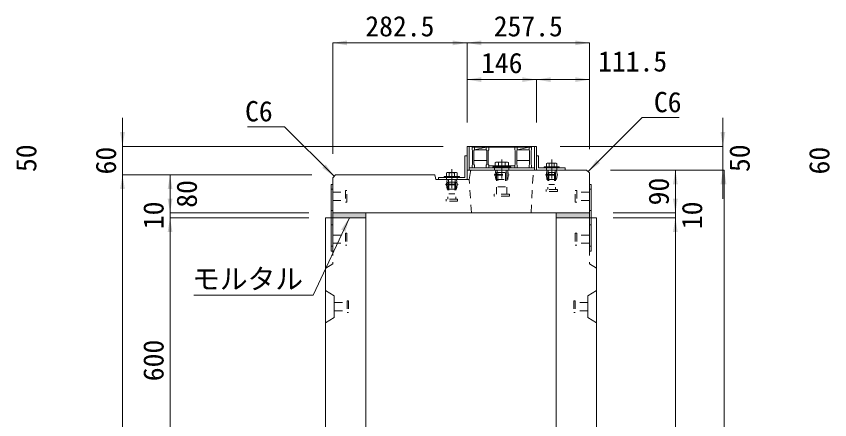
# Model space of a CAD drawing. Units: millimetres at full size. Extents: x -1934 to 78146, y -143454 to -112471.
# Drawn here: x 49717 to 51427, y -137620 to -136772 of the extents above; entities that cross this region are included whole.
import ezdxf
from ezdxf.enums import TextEntityAlignment as Align

# ---------------------------------------------------------------- set-up
doc = ezdxf.new("R2010")
doc.units = ezdxf.units.MM
doc.header["$LTSCALE"] = 23
for name, pattern in [('CHAIN', [18.5, 12, -1.5, 3.5, -1.5]), ('USER2', [1.35, 0.75, -0.6]), ('USER3', [1.35, 0.75, -0.6])]:
    doc.linetypes.add(name, pattern=pattern)
for name, color, linetype, lineweight in [('インサート', 92, 'USER2', 9), ('グレーチング', 7, 'Continuous', 9), ('ジョイント', 7, 'Continuous', 5), ('モルタル', 7, 'Continuous', 13), ('作業エリア', 11, 'Continuous', 13), ('受枠', 3, 'Continuous', 13), ('寸法線', 7, 'Continuous', 13), ('引出線', 4, 'Continuous', 13), ('本体', 2, 'Continuous', 13), ('ｲﾝｻｰﾄ', 3, 'USER3', 5)]:
    doc.layers.add(name, color=color, linetype=linetype, lineweight=lineweight)
doc.layers.add('ハッチング_モルタル', color=30, linetype='Continuous')
doc.styles.add('ＭＳ ゴシック', font='')
doc.styles.get('ＭＳ ゴシック').set_extended_font_data('MS Gothic')

# ---------------------------------------------------------------- blocks, each defined once
blk = doc.blocks.new('filled_arrow')
at = {"color": 0, "linetype": 'Continuous', "lineweight": -2}
blk.add_solid([(7.5, 1.25), (0, 0), (7.5, -1.25)], dxfattribs=at)

msp = doc.modelspace()

# ---------------------------------------------------------------- hatches: boundary and pattern name
at = {"layer": 'ハッチング_モルタル'}
for points in [[(50452.11, -137195.21), (50452.11, -137185.21), (50382.11, -137185.21), (50382.11, -137195.21)], [(50922.11, -137195.21), (50922.11, -137185.21), (50852.11, -137185.21), (50852.11, -137195.21)]]:
    msp.add_hatch(color=256, dxfattribs=at).paths.add_polyline_path(points)

# ---------------------------------------------------------------- linework, layer by layer
at = {"layer": 'インサート', "linetype": 'Continuous'}
for p, q in [((50756.61, -137088.41), (50718.61, -137088.41)), ((50718.61, -137088.41), (50718.61, -137090.71)), ((50756.61, -137090.71), (50718.61, -137090.71)), ((50756.61, -137088.41), (50756.61, -137090.71)), ((50826.61, -137088.41), (50858.61, -137088.41)), ((50826.61, -137088.41), (50826.61, -137090.71)), ((50826.61, -137090.71), (50858.61, -137090.71)), ((50858.61, -137088.41), (50858.61, -137090.71)), ((50616.61, -137108.41), (50648.61, -137108.41)), ((50616.61, -137108.41), (50616.61, -137110.71)), ((50648.61, -137108.41), (50648.61, -137110.71)), ((50616.61, -137110.71), (50648.61, -137110.71))]:
    msp.add_line(p, q, dxfattribs=at)
at = {"layer": 'インサート', "linetype": 'Continuous', "lineweight": 13}
for p, q in [((50725.62, -137078.41), (50723.76, -137079.25)), ((50723.76, -137079.25), (50723.76, -137088.41)), ((50751.46, -137088.41), (50723.76, -137088.41)), ((50749.61, -137078.41), (50725.62, -137078.41)), ((50749.61, -137078.41), (50751.46, -137079.25)), ((50751.46, -137079.25), (50751.46, -137088.41)), ((50833.13, -137080.41), (50831.66, -137081.25)), ((50831.66, -137081.25), (50831.66, -137088.41)), ((50831.66, -137088.41), (50853.56, -137088.41)), ((50833.13, -137080.41), (50852.1, -137080.41)), ((50852.1, -137080.41), (50853.56, -137081.25)), ((50853.56, -137081.25), (50853.56, -137088.41)), ((50623.13, -137100.41), (50621.66, -137101.25)), ((50621.66, -137101.25), (50621.66, -137108.41)), ((50621.66, -137108.41), (50643.56, -137108.41)), ((50623.13, -137100.41), (50642.1, -137100.41)), ((50642.1, -137100.41), (50643.56, -137101.25)), ((50643.56, -137101.25), (50643.56, -137108.41))]:
    msp.add_line(p, q, dxfattribs=at)
at = {"layer": 'インサート'}
for p, q in [((50728.61, -137088.41), (50728.61, -137090.71)), ((50746.61, -137088.41), (50746.61, -137090.71)), ((50835.61, -137088.41), (50835.61, -137090.71)), ((50849.61, -137088.41), (50849.61, -137090.71)), ((50625.61, -137108.41), (50625.61, -137110.71)), ((50639.61, -137108.41), (50639.61, -137110.71)), ((50722.61, -137104.46), (50752.61, -137104.46)), ((50722.61, -137104.46), (50722.61, -137105.96)), ((50722.61, -137105.96), (50752.61, -137105.96)), ((50723.86, -137104.46), (50725.11, -137095.21)), ((50723.86, -137105.96), (50725.11, -137115.21)), ((50725.11, -137095.21), (50750.11, -137095.21)), ((50726.71, -137100.21), (50748.51, -137100.21)), ((50726.71, -137100.21), (50726.71, -137145.71)), ((50728.16, -137095.21), (50728.16, -137100.21)), ((50729.61, -137100.21), (50729.61, -137130.21)), ((50745.61, -137100.21), (50745.61, -137130.21)), ((50747.06, -137095.21), (50747.06, -137100.21)), ((50748.51, -137100.21), (50748.51, -137145.71)), ((50751.36, -137104.46), (50750.11, -137095.21)), ((50751.36, -137105.96), (50750.11, -137115.21)), ((50752.61, -137104.46), (50752.61, -137105.96)), ((50830.11, -137104.46), (50855.11, -137104.46)), ((50830.11, -137104.46), (50830.11, -137105.96)), ((50830.11, -137105.96), (50855.11, -137105.96)), ((50831.36, -137104.46), (50832.61, -137095.21)), ((50831.36, -137105.96), (50832.61, -137115.21)), ((50832.61, -137095.21), (50852.61, -137095.21)), ((50834.36, -137100.21), (50850.86, -137100.21)), ((50834.36, -137100.21), (50834.36, -137136.21)), ((50835.49, -137095.21), (50835.49, -137100.21)), ((50836.61, -137100.21), (50836.61, -137125.21)), ((50848.61, -137100.21), (50848.61, -137125.21)), ((50849.74, -137095.21), (50849.74, -137100.21)), ((50850.86, -137100.21), (50850.86, -137136.21)), ((50853.86, -137104.46), (50852.61, -137095.21)), ((50853.86, -137105.96), (50852.61, -137115.21)), ((50855.11, -137104.46), (50855.11, -137105.96)), ((50620.11, -137124.46), (50645.11, -137124.46)), ((50620.11, -137124.46), (50620.11, -137125.96)), ((50621.36, -137124.46), (50622.61, -137115.21)), ((50622.61, -137115.21), (50642.61, -137115.21)), ((50624.36, -137120.21), (50640.86, -137120.21)), ((50624.36, -137120.21), (50624.36, -137156.21)), ((50625.49, -137115.21), (50625.49, -137120.21)), ((50626.61, -137120.21), (50626.61, -137145.21)), ((50638.61, -137120.21), (50638.61, -137145.21)), ((50639.74, -137115.21), (50639.74, -137120.21)), ((50640.86, -137120.21), (50640.86, -137156.21)), ((50643.86, -137124.46), (50642.61, -137115.21)), ((50645.11, -137124.46), (50645.11, -137125.96)), ((50725.11, -137115.21), (50750.11, -137115.21)), ((50832.61, -137115.21), (50852.61, -137115.21)), ((50836.61, -137125.21), (50848.61, -137125.21)), ((50382.11, -137141.71), (50409.11, -137141.71)), ((50382.11, -137141.71), (50382.11, -137158.71)), ((50412.11, -137137.71), (50409.11, -137137.71)), ((50409.11, -137137.71), (50409.11, -137162.71)), ((50412.11, -137162.71), (50412.11, -137137.71)), ((50620.11, -137125.96), (50645.11, -137125.96)), ((50621.36, -137125.96), (50622.61, -137135.21)), ((50622.61, -137135.21), (50642.61, -137135.21)), ((50643.86, -137125.96), (50642.61, -137135.21)), ((50729.61, -137130.21), (50745.61, -137130.21)), ((50830.61, -137140.21), (50830.61, -137136.21)), ((50854.61, -137136.21), (50830.61, -137136.21)), ((50854.61, -137140.21), (50830.61, -137140.21)), ((50854.61, -137136.21), (50854.61, -137140.21)), ((50892.11, -137137.71), (50895.11, -137137.71)), ((50892.11, -137162.71), (50892.11, -137137.71)), ((50895.11, -137137.71), (50895.11, -137162.71)), ((50922.11, -137141.71), (50895.11, -137141.71)), ((50922.11, -137141.71), (50922.11, -137158.71)), ((50382.11, -137158.71), (50409.11, -137158.71)), ((50620.61, -137160.21), (50620.61, -137156.21)), ((50644.61, -137156.21), (50620.61, -137156.21)), ((50626.61, -137145.21), (50638.61, -137145.21)), ((50644.61, -137156.21), (50644.61, -137160.21)), ((50721.61, -137150.21), (50721.61, -137145.71)), ((50753.61, -137145.71), (50721.61, -137145.71)), ((50753.61, -137150.21), (50721.61, -137150.21)), ((50753.61, -137145.71), (50753.61, -137150.21)), ((50922.11, -137158.71), (50895.11, -137158.71)), ((50409.11, -137162.71), (50412.11, -137162.71)), ((50644.61, -137160.21), (50620.61, -137160.21)), ((50895.11, -137162.71), (50892.11, -137162.71))]:
    msp.add_line(p, q, dxfattribs=at)
at = {"layer": 'インサート', "linetype": 'Continuous', "lineweight": 5}
for p, q in [((50730.69, -137079.25), (50730.69, -137088.41)), ((50744.54, -137079.25), (50744.54, -137088.41)), ((50837.14, -137081.25), (50837.14, -137088.41)), ((50848.09, -137081.25), (50848.09, -137088.41)), ((50627.14, -137101.25), (50627.14, -137108.41)), ((50638.09, -137101.25), (50638.09, -137108.41))]:
    msp.add_line(p, q, dxfattribs=at)
for centre, radius, start, end in [((50727.23, -137085.91), 7.5, 62.50883, 117.49117), ((50737.61, -137107.14), 28.73, 76.05376, 103.94624), ((50748, -137085.91), 7.5, 62.50883, 117.49117), ((50834.4, -137085.25), 4.85, 55.61575, 124.38425), ((50842.61, -137098.53), 18.12, 72.41205, 107.58795), ((50850.83, -137085.25), 4.85, 55.61575, 124.38425), ((50624.4, -137105.25), 4.85, 55.61575, 124.38425), ((50632.61, -137118.53), 18.12, 72.41205, 107.58795), ((50640.83, -137105.25), 4.85, 55.61575, 124.38425)]:
    msp.add_arc(centre, radius, start, end, dxfattribs=at)
at = {"layer": 'グレーチング'}
for p, q in [((50675.11, -137046.71), (50675.11, -137052.71)), ((50675.11, -137046.71), (50800.11, -137046.71)), ((50675.11, -137052.71), (50676.11, -137053.71)), ((50676.11, -137053.71), (50676.11, -137083.71)), ((50680.11, -137052.71), (50679.11, -137053.71)), ((50679.11, -137053.71), (50679.11, -137083.71)), ((50680.11, -137046.71), (50680.11, -137052.71)), ((50680.11, -137052.71), (50705.11, -137046.71)), ((50680.11, -137052.71), (50705.11, -137052.71)), ((50705.11, -137046.71), (50705.11, -137052.71)), ((50705.11, -137052.71), (50706.11, -137053.71)), ((50706.11, -137053.71), (50706.11, -137083.71)), ((50710.11, -137052.71), (50709.11, -137053.71)), ((50709.11, -137053.71), (50709.11, -137083.71)), ((50710.11, -137046.71), (50710.11, -137052.71)), ((50765.11, -137046.71), (50765.11, -137052.71)), ((50765.11, -137052.71), (50766.11, -137053.71)), ((50766.11, -137053.71), (50766.11, -137083.71)), ((50770.11, -137052.71), (50769.11, -137053.71)), ((50769.11, -137053.71), (50769.11, -137083.71)), ((50770.11, -137052.71), (50795.11, -137046.71)), ((50770.11, -137046.71), (50770.11, -137052.71)), ((50770.11, -137052.71), (50795.11, -137052.71)), ((50795.11, -137046.71), (50795.11, -137052.71)), ((50795.11, -137052.71), (50796.11, -137053.71)), ((50796.11, -137053.71), (50796.11, -137083.71)), ((50800.11, -137052.71), (50799.11, -137053.71)), ((50799.11, -137053.71), (50799.11, -137083.71)), ((50800.11, -137046.71), (50800.11, -137052.71)), ((50675.11, -137084.71), (50676.11, -137083.71)), ((50675.11, -137090.71), (50675.11, -137084.71)), ((50675.11, -137090.71), (50680.11, -137090.71)), ((50706.11, -137074.71), (50679.11, -137074.71)), ((50680.11, -137084.71), (50679.11, -137083.71)), ((50680.11, -137090.71), (50680.11, -137084.71)), ((50705.11, -137084.71), (50706.11, -137083.71)), ((50705.11, -137090.71), (50705.11, -137084.71)), ((50705.11, -137090.71), (50710.11, -137090.71)), ((50710.11, -137084.71), (50709.11, -137083.71)), ((50710.11, -137090.71), (50710.11, -137084.71)), ((50765.11, -137086.21), (50710.11, -137086.21)), ((50765.11, -137084.71), (50766.11, -137083.71)), ((50765.11, -137090.71), (50765.11, -137084.71)), ((50765.11, -137090.71), (50770.11, -137090.71)), ((50796.11, -137074.71), (50769.11, -137074.71)), ((50770.11, -137084.71), (50769.11, -137083.71)), ((50770.11, -137090.71), (50770.11, -137084.71)), ((50795.11, -137084.71), (50796.11, -137083.71)), ((50795.11, -137090.71), (50795.11, -137084.71)), ((50795.11, -137090.71), (50800.11, -137090.71)), ((50800.11, -137084.71), (50799.11, -137083.71)), ((50800.11, -137090.71), (50800.11, -137084.71))]:
    msp.add_line(p, q, dxfattribs=at)
at = {"layer": 'ジョイント'}
for p, q in [((50378.91, -137125.21), (50382.11, -137125.21)), ((50378.91, -137125.21), (50378.91, -137265.21)), ((50382.11, -137125.21), (50382.11, -137265.21)), ((50922.11, -137125.21), (50925.31, -137125.21)), ((50922.11, -137125.21), (50922.11, -137265.21)), ((50925.31, -137125.21), (50925.31, -137265.21)), ((50378.91, -137265.21), (50382.11, -137265.21)), ((50922.11, -137265.21), (50925.31, -137265.21))]:
    msp.add_line(p, q, dxfattribs=at)
at = {"layer": 'ジョイント', "linetype": 'USER2'}
for p, q in [((50378.91, -137135.21), (50382.11, -137135.21)), ((50922.11, -137135.21), (50925.31, -137135.21)), ((50378.91, -137180.21), (50382.11, -137180.21)), ((50922.11, -137180.21), (50925.31, -137180.21)), ((50378.91, -137210.21), (50382.11, -137210.21)), ((50922.11, -137210.21), (50925.31, -137210.21)), ((50378.91, -137255.21), (50382.11, -137255.21)), ((50922.11, -137255.21), (50925.31, -137255.21))]:
    msp.add_line(p, q, dxfattribs=at)
at = {"layer": 'モルタル'}
for points in [[(50382.11, -137185.21), (50452.11, -137185.21), (50452.11, -137195.21), (50382.11, -137195.21)], [(50922.11, -137185.21), (50852.11, -137185.21), (50852.11, -137195.21), (50922.11, -137195.21)]]:
    msp.add_lwpolyline(points, close=True, dxfattribs=at)
at = {"layer": '作業エリア'}
for p, q in [((50594.65, -137105.21), (50597.11, -137105.21)), ((50597.11, -137105.21), (50597.6, -137107.62)), ((50672.11, -137095.21), (50671.73, -137097.76)), ((50674.7, -137095.21), (50672.11, -137095.21))]:
    msp.add_line(p, q, dxfattribs=at)
at = {"layer": '受枠'}
for p, q in [((50664.61, -137045.21), (50810.61, -137045.21)), ((50664.61, -137045.21), (50664.61, -137095.21)), ((50669.11, -137045.21), (50669.11, -137095.21)), ((50806.11, -137045.21), (50806.11, -137095.21)), ((50810.61, -137045.21), (50810.61, -137095.21)), ((50660.11, -137110.71), (50660.11, -137065.21)), ((50660.11, -137065.21), (50664.61, -137065.21)), ((50664.61, -137065.21), (50664.61, -137115.21)), ((50815.11, -137065.21), (50810.61, -137065.21)), ((50815.11, -137090.71), (50815.11, -137065.21)), ((50669.11, -137090.71), (50806.11, -137090.71)), ((50870.61, -137090.71), (50815.11, -137090.71)), ((50870.61, -137095.21), (50870.61, -137090.71)), ((50664.61, -137095.21), (50810.61, -137095.21)), ((50810.61, -137095.21), (50870.61, -137095.21)), ((50604.61, -137115.21), (50604.61, -137110.71)), ((50604.61, -137110.71), (50660.11, -137110.71)), ((50664.61, -137115.21), (50604.61, -137115.21))]:
    msp.add_line(p, q, dxfattribs=at)
at = {"layer": '受枠', "linetype": 'CHAIN'}
for p, q in [((50737.61, -137072.96), (50737.61, -137112.96)), ((50842.61, -137072.96), (50842.61, -137112.96)), ((50632.61, -137092.96), (50632.61, -137132.96))]:
    msp.add_line(p, q, dxfattribs=at)
at = {"layer": '受枠', "linetype": 'USER2'}
for p, q in [((50722.61, -137090.71), (50722.61, -137095.21)), ((50752.61, -137090.71), (50752.61, -137095.21)), ((50831.61, -137090.71), (50831.61, -137095.21)), ((50853.61, -137090.71), (50853.61, -137095.21)), ((50621.61, -137110.71), (50621.61, -137115.21)), ((50643.61, -137110.71), (50643.61, -137115.21))]:
    msp.add_line(p, q, dxfattribs=at)
at = {"layer": '寸法線'}
for p, q in [((50382.11, -136827.78), (50664.61, -136827.78)), ((50382.11, -137061.21), (50382.11, -136827.78)), ((50664.61, -136995.21), (50664.61, -136827.78)), ((50664.61, -136827.78), (50922.11, -136827.78)), ((50664.61, -136995.21), (50664.61, -136827.78)), ((50922.11, -137051.21), (50922.11, -136827.78)), ((50664.61, -136905.01), (50810.61, -136905.01)), ((50664.61, -136995.21), (50664.61, -136905.01)), ((50810.61, -136995.21), (50810.61, -136905.01)), ((50810.61, -136905.01), (50922.11, -136905.01)), ((50810.61, -136995.21), (50810.61, -136905.01)), ((50922.11, -137051.21), (50922.11, -136905.01)), ((49940.14, -137165.21), (49940.14, -136985.21)), ((51202.6, -137155.21), (51202.6, -136985.21)), ((50614.61, -137045.21), (49940.14, -137045.21)), ((50860.61, -137045.21), (51202.6, -137045.21)), ((50338.11, -137105.21), (49940.14, -137105.21)), ((49940.14, -137105.21), (49940.14, -138345.21)), ((50338.11, -137105.21), (49940.14, -137105.21)), ((50040.14, -137185.21), (50040.14, -137105.21)), ((50338.11, -137105.21), (50040.14, -137105.21)), ((50966.11, -137095.21), (51102.6, -137095.21)), ((50966.11, -137095.21), (51205.1, -137095.21)), ((50966.11, -137095.21), (51202.6, -137095.21)), ((51102.6, -137185.21), (51102.6, -137095.21)), ((51205.1, -138345.21), (51205.1, -137095.21)), ((50040.14, -137125.21), (50040.14, -137255.21)), ((51102.6, -137125.21), (51102.6, -137255.21)), ((50332.11, -137185.21), (50040.14, -137185.21)), ((50332.11, -137185.21), (50040.14, -137185.21)), ((50972.11, -137185.21), (51102.6, -137185.21)), ((50972.11, -137185.21), (51102.6, -137185.21)), ((50040.14, -137195.21), (50040.14, -137795.21)), ((50332.11, -137195.21), (50040.14, -137195.21)), ((50317.11, -137195.21), (50040.14, -137195.21)), ((50972.11, -137195.21), (51102.6, -137195.21)), ((50972.11, -137195.21), (51102.6, -137195.21)), ((51102.6, -138345.21), (51102.6, -137195.21))]:
    msp.add_line(p, q, dxfattribs=at)
at = {"layer": '引出線'}
for points in [[(50919.11, -137098.21), (51032.49, -136984.83), (51110.49, -136984.83)], [(50385.11, -137108.21), (50280.95, -137004.04), (50202.95, -137004.04)], [(50417.11, -137195.21), (50341.17, -137358.07), (50090.26, -137358.07)]]:
    msp.add_lwpolyline(points, dxfattribs=at)
at = {"layer": '本体'}
for p, q in [((50382.11, -137111.21), (50388.11, -137105.21)), ((50388.11, -137105.21), (50594.65, -137105.21)), ((50597.6, -137107.62), (50599.11, -137115.21)), ((50671.73, -137097.76), (50669.11, -137115.21)), ((50674.7, -137095.21), (50916.11, -137095.21)), ((50916.11, -137095.21), (50922.11, -137101.21)), ((50922.11, -137101.21), (50922.11, -137195.21)), ((50382.11, -137111.21), (50382.11, -137195.21)), ((50599.11, -137115.21), (50669.11, -137115.21)), ((50382.11, -137185.21), (50922.11, -137185.21)), ((50382.11, -137195.21), (50452.11, -137195.21)), ((50852.11, -137195.21), (50922.11, -137195.21))]:
    msp.add_line(p, q, dxfattribs=at)
at = {"layer": '本体', "linetype": 'USER2', "lineweight": 15}
for p, q in [((50799.11, -137185.21), (50804.11, -137095.21)), ((50674.11, -137185.21), (50669.11, -137115.21))]:
    msp.add_line(p, q, dxfattribs=at)
at = {"layer": '本体', "lineweight": 20}
for p, q in [((50367.11, -138345.21), (50367.11, -137195.21)), ((50452.11, -137195.21), (50367.11, -137195.21)), ((50452.11, -137701.17), (50452.11, -137195.21)), ((50852.11, -137701.17), (50852.11, -137195.21)), ((50937.11, -137195.21), (50852.11, -137195.21)), ((50922.11, -137195.21), (50852.11, -137195.21)), ((50937.11, -138345.21), (50937.11, -137195.21))]:
    msp.add_line(p, q, dxfattribs=at)
at = {"layer": '本体', "linetype": 'USER3', "lineweight": 9}
for p, q in [((50382.11, -137195.21), (50382.11, -137292.21)), ((50922.11, -137195.21), (50922.11, -137292.21)), ((50382.11, -137292.21), (50367.11, -137301.71)), ((50922.11, -137292.21), (50937.11, -137301.71))]:
    msp.add_line(p, q, dxfattribs=at)
at = {"layer": '本体', "lineweight": 9}
for p, q in [((50367.11, -137348.21), (50385.31, -137359.71)), ((50385.31, -137359.71), (50385.31, -137404.71)), ((50937.11, -137348.21), (50918.91, -137359.71)), ((50918.91, -137359.71), (50918.91, -137404.71)), ((50367.11, -137416.21), (50385.31, -137404.71)), ((50937.11, -137416.21), (50918.91, -137404.71))]:
    msp.add_line(p, q, dxfattribs=at)
at = {"layer": '本体'}
for centre, start, end in [((50594.65, -137108.21), 11.30993, 90), ((50674.7, -137098.21), 90, 171.46923)]:
    msp.add_arc(centre, 3, start, end, dxfattribs=at)
at = {"layer": 'ｲﾝｻｰﾄ'}
for p, q in [((50409.11, -137227.71), (50412.11, -137227.71)), ((50409.11, -137227.71), (50409.11, -137252.71)), ((50412.11, -137227.71), (50412.11, -137252.71)), ((50892.11, -137227.71), (50892.11, -137252.71)), ((50895.12, -137227.71), (50892.11, -137227.71)), ((50895.12, -137227.71), (50895.12, -137252.71)), ((50382.11, -137231.71), (50409.11, -137231.71)), ((50922.12, -137231.71), (50895.12, -137231.71)), ((50382.11, -137248.71), (50409.11, -137248.71)), ((50409.11, -137252.71), (50412.11, -137252.71)), ((50895.12, -137252.71), (50892.11, -137252.71)), ((50922.12, -137248.71), (50895.12, -137248.71)), ((50385.31, -137373.71), (50412.31, -137373.71)), ((50385.31, -137373.71), (50385.31, -137390.71)), ((50412.31, -137369.71), (50412.31, -137394.71)), ((50412.31, -137369.71), (50415.32, -137369.71)), ((50415.32, -137369.71), (50415.32, -137394.71)), ((50891.91, -137369.71), (50888.91, -137369.71)), ((50888.91, -137369.71), (50888.91, -137394.71)), ((50891.91, -137369.71), (50891.91, -137394.71)), ((50918.91, -137373.71), (50891.91, -137373.71)), ((50918.91, -137373.71), (50918.91, -137390.71)), ((50385.31, -137390.71), (50412.31, -137390.71)), ((50412.31, -137394.71), (50415.32, -137394.71)), ((50891.91, -137394.71), (50888.91, -137394.71)), ((50918.91, -137390.71), (50891.91, -137390.71))]:
    msp.add_line(p, q, dxfattribs=at)

# ---------------------------------------------------------------- block references
at = {"layer": '寸法線', "xscale": 4, "yscale": 4}
for p in [(50382.11, -136827.78), (50664.61, -136827.78), (50664.61, -136905.01), (50810.61, -136905.01)]:
    msp.add_blockref('filled_arrow', p, dxfattribs=at)
for p, rotation in [((50664.61, -136827.78), 180), ((50922.11, -136827.78), 180), ((50810.61, -136905.01), 180), ((50922.11, -136905.01), 180), ((49940.14, -137045.21), 90), ((51202.6, -137045.21), 90), ((49940.14, -137105.21), 270), ((49940.14, -137105.21), 270), ((50040.14, -137105.21), 270), ((51102.6, -137095.21), 270), ((51202.6, -137095.21), 270), ((51205.1, -137095.21), 270), ((50040.14, -137185.21), 90), ((50040.14, -137185.21), 90), ((51102.6, -137185.21), 90), ((51102.6, -137185.21), 90), ((50040.14, -137195.21), 270), ((50040.14, -137195.21), 270), ((51102.6, -137195.21), 270), ((51102.6, -137195.21), 270)]:
    msp.add_blockref('filled_arrow', p, dxfattribs=dict(at, rotation=rotation))
at = {"layer": '引出線', "xscale": 4, "yscale": 4}
for p, rotation in [((50919.11, -137098.21), 45), ((50385.11, -137108.21), 135), ((50417.11, -137195.21), 245)]:
    msp.add_blockref('filled_arrow', p, dxfattribs=dict(at, rotation=rotation))

# ---------------------------------------------------------------- texts
at = {"layer": '寸法線', "style": 'ＭＳ ゴシック'}
for s, p in [('282.5', (50523.36, -136792.78)), ('257.5', (50793.36, -136792.78)), ('146', (50737.61, -136870.01)), ('111.5', (51012.69, -136866.65))]:
    msp.add_text(s, height=42.72, dxfattribs=at).set_placement(p, align=Align.MIDDLE_CENTER)
for s, p in [('50', (49737.6, -137070.21)), ('60', (49905.14, -137075.21)), ('50', (51237.6, -137070.21)), ('60', (51405.14, -137075.21)), ('80', (50075.14, -137145.21)), ('90', (51067.6, -137140.21)), ('10', (50005.14, -137190.21)), ('10', (51137.6, -137190.21)), ('600', (50005.14, -137495.21))]:
    msp.add_text(s, height=42.72, rotation=90, dxfattribs=at).set_placement(p, align=Align.MIDDLE_CENTER)
at = {"layer": '引出線', "style": 'ＭＳ ゴシック'}
msp.add_text('C6', height=42.72, dxfattribs=at).set_placement((51057.49, -136930.83), align=Align.TOP_LEFT)
msp.add_text('C6', height=42.72, dxfattribs=at).set_placement((50255.95, -136950.04), align=Align.TOP_RIGHT)
msp.add_text('モルタル', height=42.72, dxfattribs=at).set_placement((50203.21, -137302.47), align=Align.TOP_CENTER)

doc.saveas('drawing.dxf')
